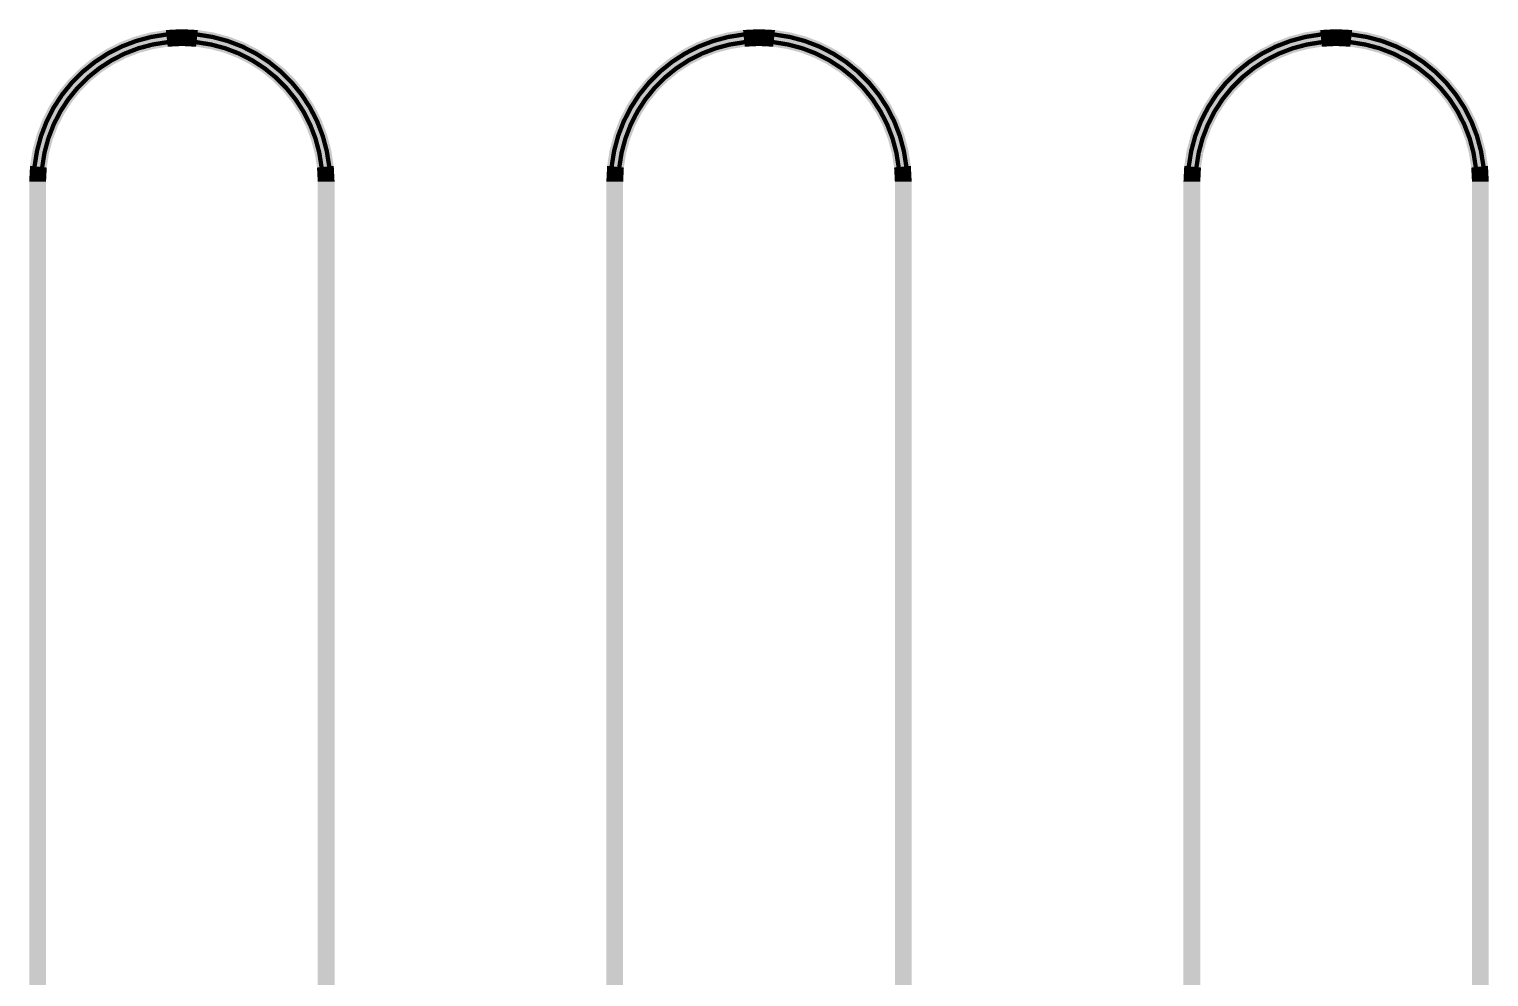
# Model space of a CAD drawing. Extents: x -200 to 7200, y -200 to 2100.
# Drawn here: x 4783.5 to 5087, y 984.6 to 1181.8 of the extents above; entities that cross this region are included whole.
import ezdxf

# ---------------------------------------------------------------- set-up
doc = ezdxf.new("R2010")
doc.units = 0
doc.header["$MEASUREMENT"] = 0
doc.layers.get('0').update_dxf_attribs({"linetype": 'CONTINUOUS'})
doc.layers.add('GAP', color=1, linetype='CONTINUOUS')
doc.layers.add('PIN', color=2, linetype='CONTINUOUS')

# ---------------------------------------------------------------- blocks, each defined once
blk = doc.blocks.new('R2C1BGAP')
for points in [[(4808.64, 1181.08), (4808.64, 1181.08), (4805.43, 1180.22)], [(4809.36, 1177.65), (4808.64, 1181.08), (4806.51, 1176.89), (4805.43, 1180.22)], [(4811.92, 1181.6), (4811.92, 1181.6), (4808.64, 1181.08)], [(4812.28, 1178.12), (4811.92, 1181.6), (4809.36, 1177.65), (4808.64, 1181.08)], [(4815.24, 1181.77), (4815.24, 1181.77), (4811.92, 1181.6)], [(4815.24, 1178.27), (4815.24, 1181.77), (4812.28, 1178.12), (4811.92, 1181.6)], [(4818.56, 1181.6), (4818.56, 1181.6), (4815.24, 1181.77)], [(4818.19, 1178.12), (4818.56, 1181.6), (4815.24, 1178.27), (4815.24, 1181.77)], [(4821.11, 1177.65), (4821.84, 1181.08), (4818.19, 1178.12), (4818.56, 1181.6)], [(4821.84, 1181.08), (4821.84, 1181.08), (4818.56, 1181.6)], [(4823.97, 1176.89), (4825.05, 1180.22), (4821.11, 1177.65), (4821.84, 1181.08)], [(4825.05, 1180.22), (4825.05, 1180.22), (4821.84, 1181.08)], [(4928.64, 1181.08), (4928.64, 1181.08), (4925.43, 1180.22)], [(4929.36, 1177.65), (4928.64, 1181.08), (4926.51, 1176.89), (4925.43, 1180.22)], [(4931.92, 1181.6), (4931.92, 1181.6), (4928.64, 1181.08)], [(4932.28, 1178.12), (4931.92, 1181.6), (4929.36, 1177.65), (4928.64, 1181.08)], [(4935.24, 1181.77), (4935.24, 1181.77), (4931.92, 1181.6)], [(4935.24, 1178.27), (4935.24, 1181.77), (4932.28, 1178.12), (4931.92, 1181.6)], [(4938.56, 1181.6), (4938.56, 1181.6), (4935.24, 1181.77)], [(4938.19, 1178.12), (4938.56, 1181.6), (4935.24, 1178.27), (4935.24, 1181.77)], [(4941.11, 1177.65), (4941.84, 1181.08), (4938.19, 1178.12), (4938.56, 1181.6)], [(4941.84, 1181.08), (4941.84, 1181.08), (4938.56, 1181.6)], [(4943.97, 1176.89), (4945.05, 1180.22), (4941.11, 1177.65), (4941.84, 1181.08)], [(4945.05, 1180.22), (4945.05, 1180.22), (4941.84, 1181.08)], [(5048.64, 1181.08), (5048.64, 1181.08), (5045.43, 1180.22)], [(5049.36, 1177.65), (5048.64, 1181.08), (5046.51, 1176.89), (5045.43, 1180.22)], [(5051.92, 1181.6), (5051.92, 1181.6), (5048.64, 1181.08)], [(5052.28, 1178.12), (5051.92, 1181.6), (5049.36, 1177.65), (5048.64, 1181.08)], [(5055.24, 1181.77), (5055.24, 1181.77), (5051.92, 1181.6)], [(5055.24, 1178.27), (5055.24, 1181.77), (5052.28, 1178.12), (5051.92, 1181.6)], [(5058.56, 1181.6), (5058.56, 1181.6), (5055.24, 1181.77)], [(5058.19, 1178.12), (5058.56, 1181.6), (5055.24, 1178.27), (5055.24, 1181.77)], [(5061.11, 1177.65), (5061.84, 1181.08), (5058.19, 1178.12), (5058.56, 1181.6)], [(5061.84, 1181.08), (5061.84, 1181.08), (5058.56, 1181.6)], [(5063.97, 1176.89), (5065.05, 1180.22), (5061.11, 1177.65), (5061.84, 1181.08)], [(5065.05, 1180.22), (5065.05, 1180.22), (5061.84, 1181.08)], [(4802.32, 1179.03), (4802.32, 1179.03), (4799.36, 1177.52)], [(4803.75, 1175.83), (4802.32, 1179.03), (4801.11, 1174.49), (4799.36, 1177.52)], [(4805.43, 1180.22), (4805.43, 1180.22), (4802.32, 1179.03)], [(4806.51, 1176.89), (4805.43, 1180.22), (4803.75, 1175.83), (4802.32, 1179.03)], [(4809.36, 1177.65), (4809.36, 1177.65), (4806.51, 1176.89)], [(4812.28, 1178.12), (4812.28, 1178.12), (4809.36, 1177.65)], [(4815.24, 1178.27), (4815.24, 1178.27), (4812.28, 1178.12)], [(4818.19, 1178.12), (4818.19, 1178.12), (4815.24, 1178.27)], [(4821.11, 1177.65), (4821.11, 1177.65), (4818.19, 1178.12)], [(4823.97, 1176.89), (4823.97, 1176.89), (4821.11, 1177.65)], [(4826.73, 1175.83), (4828.15, 1179.03), (4823.97, 1176.89), (4825.05, 1180.22)], [(4828.15, 1179.03), (4828.15, 1179.03), (4825.05, 1180.22)], [(4829.36, 1174.49), (4831.11, 1177.52), (4826.73, 1175.83), (4828.15, 1179.03)], [(4831.11, 1177.52), (4831.11, 1177.52), (4828.15, 1179.03)], [(4922.32, 1179.03), (4922.32, 1179.03), (4919.36, 1177.52)], [(4923.75, 1175.83), (4922.32, 1179.03), (4921.11, 1174.49), (4919.36, 1177.52)], [(4925.43, 1180.22), (4925.43, 1180.22), (4922.32, 1179.03)], [(4926.51, 1176.89), (4925.43, 1180.22), (4923.75, 1175.83), (4922.32, 1179.03)], [(4929.36, 1177.65), (4929.36, 1177.65), (4926.51, 1176.89)], [(4932.28, 1178.12), (4932.28, 1178.12), (4929.36, 1177.65)], [(4935.24, 1178.27), (4935.24, 1178.27), (4932.28, 1178.12)], [(4938.19, 1178.12), (4938.19, 1178.12), (4935.24, 1178.27)], [(4941.11, 1177.65), (4941.11, 1177.65), (4938.19, 1178.12)], [(4943.97, 1176.89), (4943.97, 1176.89), (4941.11, 1177.65)], [(4946.73, 1175.83), (4948.15, 1179.03), (4943.97, 1176.89), (4945.05, 1180.22)], [(4948.15, 1179.03), (4948.15, 1179.03), (4945.05, 1180.22)], [(4949.36, 1174.49), (4951.11, 1177.52), (4946.73, 1175.83), (4948.15, 1179.03)], [(4951.11, 1177.52), (4951.11, 1177.52), (4948.15, 1179.03)], [(5042.32, 1179.03), (5042.32, 1179.03), (5039.36, 1177.52)], [(5043.75, 1175.83), (5042.32, 1179.03), (5041.11, 1174.49), (5039.36, 1177.52)], [(5045.43, 1180.22), (5045.43, 1180.22), (5042.32, 1179.03)], [(5046.51, 1176.89), (5045.43, 1180.22), (5043.75, 1175.83), (5042.32, 1179.03)], [(5049.36, 1177.65), (5049.36, 1177.65), (5046.51, 1176.89)], [(5052.28, 1178.12), (5052.28, 1178.12), (5049.36, 1177.65)], [(5055.24, 1178.27), (5055.24, 1178.27), (5052.28, 1178.12)], [(5058.19, 1178.12), (5058.19, 1178.12), (5055.24, 1178.27)], [(5061.11, 1177.65), (5061.11, 1177.65), (5058.19, 1178.12)], [(5063.97, 1176.89), (5063.97, 1176.89), (5061.11, 1177.65)], [(5066.73, 1175.83), (5068.15, 1179.03), (5063.97, 1176.89), (5065.05, 1180.22)], [(5068.15, 1179.03), (5068.15, 1179.03), (5065.05, 1180.22)], [(5069.36, 1174.49), (5071.11, 1177.52), (5066.73, 1175.83), (5068.15, 1179.03)], [(5071.11, 1177.52), (5071.11, 1177.52), (5068.15, 1179.03)], [(4796.57, 1175.71), (4796.57, 1175.71), (4793.99, 1173.62)], [(4798.63, 1172.88), (4796.57, 1175.71), (4796.33, 1171.02), (4793.99, 1173.62)], [(4799.36, 1177.52), (4799.36, 1177.52), (4796.57, 1175.71)], [(4801.11, 1174.49), (4799.36, 1177.52), (4798.63, 1172.88), (4796.57, 1175.71)], [(4803.75, 1175.83), (4803.75, 1175.83), (4801.11, 1174.49)], [(4806.51, 1176.89), (4806.51, 1176.89), (4803.75, 1175.83)], [(4826.73, 1175.83), (4826.73, 1175.83), (4823.97, 1176.89)], [(4829.36, 1174.49), (4829.36, 1174.49), (4826.73, 1175.83)], [(4831.84, 1172.88), (4833.9, 1175.71), (4829.36, 1174.49), (4831.11, 1177.52)], [(4833.9, 1175.71), (4833.9, 1175.71), (4831.11, 1177.52)], [(4834.14, 1171.02), (4836.48, 1173.62), (4831.84, 1172.88), (4833.9, 1175.71)], [(4836.48, 1173.62), (4836.48, 1173.62), (4833.9, 1175.71)], [(4916.57, 1175.71), (4916.57, 1175.71), (4913.99, 1173.62)], [(4918.63, 1172.88), (4916.57, 1175.71), (4916.33, 1171.02), (4913.99, 1173.62)], [(4919.36, 1177.52), (4919.36, 1177.52), (4916.57, 1175.71)], [(4921.11, 1174.49), (4919.36, 1177.52), (4918.63, 1172.88), (4916.57, 1175.71)], [(4923.75, 1175.83), (4923.75, 1175.83), (4921.11, 1174.49)], [(4926.51, 1176.89), (4926.51, 1176.89), (4923.75, 1175.83)], [(4946.73, 1175.83), (4946.73, 1175.83), (4943.97, 1176.89)], [(4949.36, 1174.49), (4949.36, 1174.49), (4946.73, 1175.83)], [(4951.84, 1172.88), (4953.9, 1175.71), (4949.36, 1174.49), (4951.11, 1177.52)], [(4953.9, 1175.71), (4953.9, 1175.71), (4951.11, 1177.52)], [(4954.14, 1171.02), (4956.48, 1173.62), (4951.84, 1172.88), (4953.9, 1175.71)], [(4956.48, 1173.62), (4956.48, 1173.62), (4953.9, 1175.71)], [(5036.57, 1175.71), (5036.57, 1175.71), (5033.99, 1173.62)], [(5038.63, 1172.88), (5036.57, 1175.71), (5036.33, 1171.02), (5033.99, 1173.62)], [(5039.36, 1177.52), (5039.36, 1177.52), (5036.57, 1175.71)], [(5041.11, 1174.49), (5039.36, 1177.52), (5038.63, 1172.88), (5036.57, 1175.71)], [(5043.75, 1175.83), (5043.75, 1175.83), (5041.11, 1174.49)], [(5046.51, 1176.89), (5046.51, 1176.89), (5043.75, 1175.83)], [(5066.73, 1175.83), (5066.73, 1175.83), (5063.97, 1176.89)], [(5069.36, 1174.49), (5069.36, 1174.49), (5066.73, 1175.83)], [(5071.84, 1172.88), (5073.9, 1175.71), (5069.36, 1174.49), (5071.11, 1177.52)], [(5073.9, 1175.71), (5073.9, 1175.71), (5071.11, 1177.52)], [(5074.14, 1171.02), (5076.48, 1173.62), (5071.84, 1172.88), (5073.9, 1175.71)], [(5076.48, 1173.62), (5076.48, 1173.62), (5073.9, 1175.71)], [(4793.99, 1173.62), (4793.99, 1173.62), (4791.64, 1171.27)], [(4796.33, 1171.02), (4793.99, 1173.62), (4794.24, 1168.93), (4791.64, 1171.27)], [(4798.63, 1172.88), (4798.63, 1172.88), (4796.33, 1171.02)], [(4801.11, 1174.49), (4801.11, 1174.49), (4798.63, 1172.88)], [(4831.84, 1172.88), (4831.84, 1172.88), (4829.36, 1174.49)], [(4834.14, 1171.02), (4834.14, 1171.02), (4831.84, 1172.88)], [(4836.23, 1168.93), (4838.83, 1171.27), (4834.14, 1171.02), (4836.48, 1173.62)], [(4838.83, 1171.27), (4838.83, 1171.27), (4836.48, 1173.62)], [(4913.99, 1173.62), (4913.99, 1173.62), (4911.64, 1171.27)], [(4916.33, 1171.02), (4913.99, 1173.62), (4914.24, 1168.93), (4911.64, 1171.27)], [(4918.63, 1172.88), (4918.63, 1172.88), (4916.33, 1171.02)], [(4921.11, 1174.49), (4921.11, 1174.49), (4918.63, 1172.88)], [(4951.84, 1172.88), (4951.84, 1172.88), (4949.36, 1174.49)], [(4954.14, 1171.02), (4954.14, 1171.02), (4951.84, 1172.88)], [(4956.23, 1168.93), (4958.83, 1171.27), (4954.14, 1171.02), (4956.48, 1173.62)], [(4958.83, 1171.27), (4958.83, 1171.27), (4956.48, 1173.62)], [(5033.99, 1173.62), (5033.99, 1173.62), (5031.64, 1171.27)], [(5036.33, 1171.02), (5033.99, 1173.62), (5034.24, 1168.93), (5031.64, 1171.27)], [(5038.63, 1172.88), (5038.63, 1172.88), (5036.33, 1171.02)], [(5041.11, 1174.49), (5041.11, 1174.49), (5038.63, 1172.88)], [(5071.84, 1172.88), (5071.84, 1172.88), (5069.36, 1174.49)], [(5074.14, 1171.02), (5074.14, 1171.02), (5071.84, 1172.88)], [(5076.23, 1168.93), (5078.83, 1171.27), (5074.14, 1171.02), (5076.48, 1173.62)], [(5078.83, 1171.27), (5078.83, 1171.27), (5076.48, 1173.62)], [(4789.55, 1168.68), (4789.55, 1168.68), (4787.74, 1165.9)], [(4792.38, 1166.63), (4789.55, 1168.68), (4790.77, 1164.15), (4787.74, 1165.9)], [(4791.64, 1171.27), (4791.64, 1171.27), (4789.55, 1168.68)], [(4794.24, 1168.93), (4791.64, 1171.27), (4792.38, 1166.63), (4789.55, 1168.68)], [(4794.24, 1168.93), (4794.24, 1168.93), (4792.38, 1166.63)], [(4796.33, 1171.02), (4796.33, 1171.02), (4794.24, 1168.93)], [(4836.23, 1168.93), (4836.23, 1168.93), (4834.14, 1171.02)], [(4838.09, 1166.63), (4840.92, 1168.68), (4836.23, 1168.93), (4838.83, 1171.27)], [(4838.09, 1166.63), (4838.09, 1166.63), (4836.23, 1168.93)], [(4839.7, 1164.15), (4842.73, 1165.9), (4838.09, 1166.63), (4840.92, 1168.68)], [(4840.92, 1168.68), (4840.92, 1168.68), (4838.83, 1171.27)], [(4842.73, 1165.9), (4842.73, 1165.9), (4840.92, 1168.68)], [(4909.55, 1168.68), (4909.55, 1168.68), (4907.74, 1165.9)], [(4912.38, 1166.63), (4909.55, 1168.68), (4910.77, 1164.15), (4907.74, 1165.9)], [(4911.64, 1171.27), (4911.64, 1171.27), (4909.55, 1168.68)], [(4914.24, 1168.93), (4911.64, 1171.27), (4912.38, 1166.63), (4909.55, 1168.68)], [(4914.24, 1168.93), (4914.24, 1168.93), (4912.38, 1166.63)], [(4916.33, 1171.02), (4916.33, 1171.02), (4914.24, 1168.93)], [(4956.23, 1168.93), (4956.23, 1168.93), (4954.14, 1171.02)], [(4958.09, 1166.63), (4960.92, 1168.68), (4956.23, 1168.93), (4958.83, 1171.27)], [(4958.09, 1166.63), (4958.09, 1166.63), (4956.23, 1168.93)], [(4959.7, 1164.15), (4962.73, 1165.9), (4958.09, 1166.63), (4960.92, 1168.68)], [(4960.92, 1168.68), (4960.92, 1168.68), (4958.83, 1171.27)], [(4962.73, 1165.9), (4962.73, 1165.9), (4960.92, 1168.68)], [(5029.55, 1168.68), (5029.55, 1168.68), (5027.74, 1165.9)], [(5032.38, 1166.63), (5029.55, 1168.68), (5030.77, 1164.15), (5027.74, 1165.9)], [(5031.64, 1171.27), (5031.64, 1171.27), (5029.55, 1168.68)], [(5034.24, 1168.93), (5031.64, 1171.27), (5032.38, 1166.63), (5029.55, 1168.68)], [(5034.24, 1168.93), (5034.24, 1168.93), (5032.38, 1166.63)], [(5036.33, 1171.02), (5036.33, 1171.02), (5034.24, 1168.93)], [(5076.23, 1168.93), (5076.23, 1168.93), (5074.14, 1171.02)], [(5078.09, 1166.63), (5080.92, 1168.68), (5076.23, 1168.93), (5078.83, 1171.27)], [(5078.09, 1166.63), (5078.09, 1166.63), (5076.23, 1168.93)], [(5079.7, 1164.15), (5082.73, 1165.9), (5078.09, 1166.63), (5080.92, 1168.68)], [(5080.92, 1168.68), (5080.92, 1168.68), (5078.83, 1171.27)], [(5082.73, 1165.9), (5082.73, 1165.9), (5080.92, 1168.68)], [(4787.74, 1165.9), (4787.74, 1165.9), (4786.23, 1162.94)], [(4790.77, 1164.15), (4787.74, 1165.9), (4789.43, 1161.51), (4786.23, 1162.94)], [(4792.38, 1166.63), (4792.38, 1166.63), (4790.77, 1164.15)], [(4839.7, 1164.15), (4839.7, 1164.15), (4838.09, 1166.63)], [(4841.04, 1161.51), (4844.24, 1162.94), (4839.7, 1164.15), (4842.73, 1165.9)], [(4844.24, 1162.94), (4844.24, 1162.94), (4842.73, 1165.9)], [(4907.74, 1165.9), (4907.74, 1165.9), (4906.23, 1162.94)], [(4910.77, 1164.15), (4907.74, 1165.9), (4909.43, 1161.51), (4906.23, 1162.94)], [(4912.38, 1166.63), (4912.38, 1166.63), (4910.77, 1164.15)], [(4959.7, 1164.15), (4959.7, 1164.15), (4958.09, 1166.63)], [(4961.04, 1161.51), (4964.24, 1162.94), (4959.7, 1164.15), (4962.73, 1165.9)], [(4964.24, 1162.94), (4964.24, 1162.94), (4962.73, 1165.9)], [(5027.74, 1165.9), (5027.74, 1165.9), (5026.23, 1162.94)], [(5030.77, 1164.15), (5027.74, 1165.9), (5029.43, 1161.51), (5026.23, 1162.94)], [(5032.38, 1166.63), (5032.38, 1166.63), (5030.77, 1164.15)], [(5079.7, 1164.15), (5079.7, 1164.15), (5078.09, 1166.63)], [(5081.04, 1161.51), (5084.24, 1162.94), (5079.7, 1164.15), (5082.73, 1165.9)], [(5084.24, 1162.94), (5084.24, 1162.94), (5082.73, 1165.9)], [(4786.23, 1162.94), (4786.23, 1162.94), (4785.04, 1159.83)], [(4789.43, 1161.51), (4786.23, 1162.94), (4788.37, 1158.75), (4785.04, 1159.83)], [(4790.77, 1164.15), (4790.77, 1164.15), (4789.43, 1161.51)], [(4841.04, 1161.51), (4841.04, 1161.51), (4839.7, 1164.15)], [(4842.1, 1158.75), (4845.43, 1159.83), (4841.04, 1161.51), (4844.24, 1162.94)], [(4845.43, 1159.83), (4845.43, 1159.83), (4844.24, 1162.94)], [(4906.23, 1162.94), (4906.23, 1162.94), (4905.04, 1159.83)], [(4909.43, 1161.51), (4906.23, 1162.94), (4908.37, 1158.75), (4905.04, 1159.83)], [(4910.77, 1164.15), (4910.77, 1164.15), (4909.43, 1161.51)], [(4961.04, 1161.51), (4961.04, 1161.51), (4959.7, 1164.15)], [(4962.1, 1158.75), (4965.43, 1159.83), (4961.04, 1161.51), (4964.24, 1162.94)], [(4965.43, 1159.83), (4965.43, 1159.83), (4964.24, 1162.94)], [(5026.23, 1162.94), (5026.23, 1162.94), (5025.04, 1159.83)], [(5029.43, 1161.51), (5026.23, 1162.94), (5028.37, 1158.75), (5025.04, 1159.83)], [(5030.77, 1164.15), (5030.77, 1164.15), (5029.43, 1161.51)], [(5081.04, 1161.51), (5081.04, 1161.51), (5079.7, 1164.15)], [(5082.1, 1158.75), (5085.43, 1159.83), (5081.04, 1161.51), (5084.24, 1162.94)], [(5085.43, 1159.83), (5085.43, 1159.83), (5084.24, 1162.94)], [(4785.04, 1159.83), (4785.04, 1159.83), (4784.18, 1156.62)], [(4788.37, 1158.75), (4785.04, 1159.83), (4787.6, 1155.9), (4784.18, 1156.62)], [(4789.43, 1161.51), (4789.43, 1161.51), (4788.37, 1158.75)], [(4842.1, 1158.75), (4842.1, 1158.75), (4841.04, 1161.51)], [(4842.87, 1155.9), (4846.29, 1156.62), (4842.1, 1158.75), (4845.43, 1159.83)], [(4846.29, 1156.62), (4846.29, 1156.62), (4845.43, 1159.83)], [(4905.04, 1159.83), (4905.04, 1159.83), (4904.18, 1156.62)], [(4908.37, 1158.75), (4905.04, 1159.83), (4907.6, 1155.9), (4904.18, 1156.62)], [(4909.43, 1161.51), (4909.43, 1161.51), (4908.37, 1158.75)], [(4962.1, 1158.75), (4962.1, 1158.75), (4961.04, 1161.51)], [(4962.87, 1155.9), (4966.29, 1156.62), (4962.1, 1158.75), (4965.43, 1159.83)], [(4966.29, 1156.62), (4966.29, 1156.62), (4965.43, 1159.83)], [(5025.04, 1159.83), (5025.04, 1159.83), (5024.18, 1156.62)], [(5028.37, 1158.75), (5025.04, 1159.83), (5027.6, 1155.9), (5024.18, 1156.62)], [(5029.43, 1161.51), (5029.43, 1161.51), (5028.37, 1158.75)], [(5082.1, 1158.75), (5082.1, 1158.75), (5081.04, 1161.51)], [(5082.87, 1155.9), (5086.29, 1156.62), (5082.1, 1158.75), (5085.43, 1159.83)], [(5086.29, 1156.62), (5086.29, 1156.62), (5085.43, 1159.83)], [(4784.18, 1156.62), (4784.18, 1156.62), (4783.66, 1153.34)], [(4787.6, 1155.9), (4784.18, 1156.62), (4787.14, 1152.98), (4783.66, 1153.34)], [(4788.37, 1158.75), (4788.37, 1158.75), (4787.6, 1155.9)], [(4842.87, 1155.9), (4842.87, 1155.9), (4842.1, 1158.75)], [(4843.33, 1152.98), (4846.81, 1153.34), (4842.87, 1155.9), (4846.29, 1156.62)], [(4846.81, 1153.34), (4846.81, 1153.34), (4846.29, 1156.62)], [(4904.18, 1156.62), (4904.18, 1156.62), (4903.66, 1153.34)], [(4907.6, 1155.9), (4904.18, 1156.62), (4907.14, 1152.98), (4903.66, 1153.34)], [(4908.37, 1158.75), (4908.37, 1158.75), (4907.6, 1155.9)], [(4962.87, 1155.9), (4962.87, 1155.9), (4962.1, 1158.75)], [(4963.33, 1152.98), (4966.81, 1153.34), (4962.87, 1155.9), (4966.29, 1156.62)], [(4966.81, 1153.34), (4966.81, 1153.34), (4966.29, 1156.62)], [(5024.18, 1156.62), (5024.18, 1156.62), (5023.66, 1153.34)], [(5027.6, 1155.9), (5024.18, 1156.62), (5027.14, 1152.98), (5023.66, 1153.34)], [(5028.37, 1158.75), (5028.37, 1158.75), (5027.6, 1155.9)], [(5082.87, 1155.9), (5082.87, 1155.9), (5082.1, 1158.75)], [(5083.33, 1152.98), (5086.81, 1153.34), (5082.87, 1155.9), (5086.29, 1156.62)], [(5086.81, 1153.34), (5086.81, 1153.34), (5086.29, 1156.62)], [(4783.66, 1153.34), (4783.66, 1153.34), (4783.49, 1150.02)], [(4787.14, 1152.98), (4783.66, 1153.34), (4786.99, 1150.02), (4783.49, 1150.02)], [(4787.6, 1155.9), (4787.6, 1155.9), (4787.14, 1152.98)], [(4843.33, 1152.98), (4843.33, 1152.98), (4842.87, 1155.9)], [(4843.49, 1150.02), (4846.99, 1150.02), (4843.33, 1152.98), (4846.81, 1153.34)], [(4846.99, 1150.02), (4846.99, 1150.02), (4846.81, 1153.34)], [(4903.66, 1153.34), (4903.66, 1153.34), (4903.49, 1150.02)], [(4907.14, 1152.98), (4903.66, 1153.34), (4906.99, 1150.02), (4903.49, 1150.02)], [(4907.6, 1155.9), (4907.6, 1155.9), (4907.14, 1152.98)], [(4963.33, 1152.98), (4963.33, 1152.98), (4962.87, 1155.9)], [(4963.49, 1150.02), (4966.99, 1150.02), (4963.33, 1152.98), (4966.81, 1153.34)], [(4966.99, 1150.02), (4966.99, 1150.02), (4966.81, 1153.34)], [(5023.66, 1153.34), (5023.66, 1153.34), (5023.49, 1150.02)], [(5027.14, 1152.98), (5023.66, 1153.34), (5026.99, 1150.02), (5023.49, 1150.02)], [(5027.6, 1155.9), (5027.6, 1155.9), (5027.14, 1152.98)], [(5083.33, 1152.98), (5083.33, 1152.98), (5082.87, 1155.9)], [(5083.49, 1150.02), (5086.99, 1150.02), (5083.33, 1152.98), (5086.81, 1153.34)], [(5086.99, 1150.02), (5086.99, 1150.02), (5086.81, 1153.34)], [(4787.14, 1152.98), (4787.14, 1152.98), (4786.99, 1150.02)], [(4843.49, 1150.02), (4843.49, 1150.02), (4843.33, 1152.98)], [(4907.14, 1152.98), (4907.14, 1152.98), (4906.99, 1150.02)], [(4963.49, 1150.02), (4963.49, 1150.02), (4963.33, 1152.98)], [(5027.14, 1152.98), (5027.14, 1152.98), (5026.99, 1150.02)], [(5083.49, 1150.02), (5083.49, 1150.02), (5083.33, 1152.98)], [(4783.49, 1150.02), (4783.49, 980), (4786.99, 1150.02), (4786.99, 980)], [(4846.99, 749.98), (4846.99, 1150.02), (4843.49, 749.98), (4843.49, 1150.02)], [(4903.49, 1150.02), (4903.49, 749.98), (4906.99, 1150.02), (4906.99, 749.98)], [(4966.99, 749.98), (4966.99, 1150.02), (4963.49, 749.98), (4963.49, 1150.02)], [(5023.49, 1150.02), (5023.49, 749.98), (5026.99, 1150.02), (5026.99, 749.98)], [(5086.99, 749.98), (5086.99, 1150.02), (5083.49, 749.98), (5083.49, 1150.02)]]:
    blk.add_solid(points)
blk = doc.blocks.new('R2C1BPIN')
for points in [[(4812.06, 1180.21), (4811.97, 1181.1), (4808.93, 1179.71), (4808.74, 1180.59)], [(4815.24, 1180.37), (4815.24, 1181.27), (4812.06, 1180.21), (4811.97, 1181.1)], [(4818.41, 1180.21), (4818.5, 1181.1), (4815.24, 1180.37), (4815.24, 1181.27)], [(4821.55, 1179.71), (4821.73, 1180.59), (4818.41, 1180.21), (4818.5, 1181.1)], [(4932.06, 1180.21), (4931.97, 1181.1), (4928.93, 1179.71), (4928.74, 1180.59)], [(4935.24, 1180.37), (4935.24, 1181.27), (4932.06, 1180.21), (4931.97, 1181.1)], [(4938.41, 1180.21), (4938.5, 1181.1), (4935.24, 1180.37), (4935.24, 1181.27)], [(4941.55, 1179.71), (4941.73, 1180.59), (4938.41, 1180.21), (4938.5, 1181.1)], [(5052.06, 1180.21), (5051.97, 1181.1), (5048.93, 1179.71), (5048.74, 1180.59)], [(5055.24, 1180.37), (5055.24, 1181.27), (5052.06, 1180.21), (5051.97, 1181.1)], [(5058.41, 1180.21), (5058.5, 1181.1), (5055.24, 1180.37), (5055.24, 1181.27)], [(5061.55, 1179.71), (5061.73, 1180.59), (5058.41, 1180.21), (5058.5, 1181.1)], [(4802.89, 1177.75), (4802.53, 1178.57), (4800.06, 1176.31), (4799.61, 1177.09)], [(4805.86, 1178.89), (4805.58, 1179.74), (4802.89, 1177.75), (4802.53, 1178.57)], [(4806.35, 1177.37), (4806.07, 1178.22), (4803.54, 1176.29), (4803.18, 1177.11)], [(4808.93, 1179.71), (4808.74, 1180.59), (4805.86, 1178.89), (4805.58, 1179.74)], [(4809.26, 1178.14), (4809.07, 1179.02), (4806.35, 1177.37), (4806.07, 1178.22)], [(4812.23, 1178.61), (4812.14, 1179.51), (4809.26, 1178.14), (4809.07, 1179.02)], [(4815.24, 1178.77), (4815.24, 1179.67), (4812.23, 1178.61), (4812.14, 1179.51)], [(4818.24, 1178.61), (4818.34, 1179.51), (4815.24, 1178.77), (4815.24, 1179.67)], [(4821.21, 1178.14), (4821.4, 1179.02), (4818.24, 1178.61), (4818.34, 1179.51)], [(4824.12, 1177.37), (4824.4, 1178.22), (4821.21, 1178.14), (4821.4, 1179.02)], [(4824.62, 1178.89), (4824.89, 1179.74), (4821.55, 1179.71), (4821.73, 1180.59)], [(4826.93, 1176.29), (4827.3, 1177.11), (4824.12, 1177.37), (4824.4, 1178.22)], [(4827.58, 1177.75), (4827.95, 1178.57), (4824.62, 1178.89), (4824.89, 1179.74)], [(4830.41, 1176.31), (4830.86, 1177.09), (4827.58, 1177.75), (4827.95, 1178.57)], [(4922.89, 1177.75), (4922.53, 1178.57), (4920.06, 1176.31), (4919.61, 1177.09)], [(4925.86, 1178.89), (4925.58, 1179.74), (4922.89, 1177.75), (4922.53, 1178.57)], [(4926.35, 1177.37), (4926.07, 1178.22), (4923.54, 1176.29), (4923.18, 1177.11)], [(4928.93, 1179.71), (4928.74, 1180.59), (4925.86, 1178.89), (4925.58, 1179.74)], [(4929.26, 1178.14), (4929.07, 1179.02), (4926.35, 1177.37), (4926.07, 1178.22)], [(4932.23, 1178.61), (4932.14, 1179.51), (4929.26, 1178.14), (4929.07, 1179.02)], [(4935.24, 1178.77), (4935.24, 1179.67), (4932.23, 1178.61), (4932.14, 1179.51)], [(4938.24, 1178.61), (4938.34, 1179.51), (4935.24, 1178.77), (4935.24, 1179.67)], [(4941.21, 1178.14), (4941.4, 1179.02), (4938.24, 1178.61), (4938.34, 1179.51)], [(4944.12, 1177.37), (4944.4, 1178.22), (4941.21, 1178.14), (4941.4, 1179.02)], [(4944.62, 1178.89), (4944.89, 1179.74), (4941.55, 1179.71), (4941.73, 1180.59)], [(4946.93, 1176.29), (4947.3, 1177.11), (4944.12, 1177.37), (4944.4, 1178.22)], [(4947.58, 1177.75), (4947.95, 1178.57), (4944.62, 1178.89), (4944.89, 1179.74)], [(4950.41, 1176.31), (4950.86, 1177.09), (4947.58, 1177.75), (4947.95, 1178.57)], [(5042.89, 1177.75), (5042.53, 1178.57), (5040.06, 1176.31), (5039.61, 1177.09)], [(5045.86, 1178.89), (5045.58, 1179.74), (5042.89, 1177.75), (5042.53, 1178.57)], [(5046.35, 1177.37), (5046.07, 1178.22), (5043.54, 1176.29), (5043.18, 1177.11)], [(5048.93, 1179.71), (5048.74, 1180.59), (5045.86, 1178.89), (5045.58, 1179.74)], [(5049.26, 1178.14), (5049.07, 1179.02), (5046.35, 1177.37), (5046.07, 1178.22)], [(5052.23, 1178.61), (5052.14, 1179.51), (5049.26, 1178.14), (5049.07, 1179.02)], [(5055.24, 1178.77), (5055.24, 1179.67), (5052.23, 1178.61), (5052.14, 1179.51)], [(5058.24, 1178.61), (5058.34, 1179.51), (5055.24, 1178.77), (5055.24, 1179.67)], [(5061.21, 1178.14), (5061.4, 1179.02), (5058.24, 1178.61), (5058.34, 1179.51)], [(5064.12, 1177.37), (5064.4, 1178.22), (5061.21, 1178.14), (5061.4, 1179.02)], [(5064.62, 1178.89), (5064.89, 1179.74), (5061.55, 1179.71), (5061.73, 1180.59)], [(5066.93, 1176.29), (5067.3, 1177.11), (5064.12, 1177.37), (5064.4, 1178.22)], [(5067.58, 1177.75), (5067.95, 1178.57), (5064.62, 1178.89), (5064.89, 1179.74)], [(5070.41, 1176.31), (5070.86, 1177.09), (5067.58, 1177.75), (5067.95, 1178.57)], [(4797.4, 1174.58), (4796.87, 1175.3), (4794.93, 1172.58), (4794.33, 1173.25)], [(4800.06, 1176.31), (4799.61, 1177.09), (4797.4, 1174.58), (4796.87, 1175.3)], [(4800.86, 1174.92), (4800.41, 1175.7), (4798.34, 1173.28), (4797.81, 1174.01)], [(4803.54, 1176.29), (4803.18, 1177.11), (4800.86, 1174.92), (4800.41, 1175.7)], [(4829.61, 1174.92), (4830.06, 1175.7), (4826.93, 1176.29), (4827.3, 1177.11)], [(4832.14, 1173.28), (4832.66, 1174.01), (4829.61, 1174.92), (4830.06, 1175.7)], [(4833.08, 1174.58), (4833.61, 1175.3), (4830.41, 1176.31), (4830.86, 1177.09)], [(4835.54, 1172.58), (4836.15, 1173.25), (4833.08, 1174.58), (4833.61, 1175.3)], [(4917.4, 1174.58), (4916.87, 1175.3), (4914.93, 1172.58), (4914.33, 1173.25)], [(4920.06, 1176.31), (4919.61, 1177.09), (4917.4, 1174.58), (4916.87, 1175.3)], [(4920.86, 1174.92), (4920.41, 1175.7), (4918.34, 1173.28), (4917.81, 1174.01)], [(4923.54, 1176.29), (4923.18, 1177.11), (4920.86, 1174.92), (4920.41, 1175.7)], [(4949.61, 1174.92), (4950.06, 1175.7), (4946.93, 1176.29), (4947.3, 1177.11)], [(4952.14, 1173.28), (4952.66, 1174.01), (4949.61, 1174.92), (4950.06, 1175.7)], [(4953.08, 1174.58), (4953.61, 1175.3), (4950.41, 1176.31), (4950.86, 1177.09)], [(4955.54, 1172.58), (4956.15, 1173.25), (4953.08, 1174.58), (4953.61, 1175.3)], [(5037.4, 1174.58), (5036.87, 1175.3), (5034.93, 1172.58), (5034.33, 1173.25)], [(5040.06, 1176.31), (5039.61, 1177.09), (5037.4, 1174.58), (5036.87, 1175.3)], [(5040.86, 1174.92), (5040.41, 1175.7), (5038.34, 1173.28), (5037.81, 1174.01)], [(5043.54, 1176.29), (5043.18, 1177.11), (5040.86, 1174.92), (5040.41, 1175.7)], [(5069.61, 1174.92), (5070.06, 1175.7), (5066.93, 1176.29), (5067.3, 1177.11)], [(5072.14, 1173.28), (5072.66, 1174.01), (5069.61, 1174.92), (5070.06, 1175.7)], [(5073.08, 1174.58), (5073.61, 1175.3), (5070.41, 1176.31), (5070.86, 1177.09)], [(5075.54, 1172.58), (5076.15, 1173.25), (5073.08, 1174.58), (5073.61, 1175.3)], [(4794.93, 1172.58), (4794.33, 1173.25), (4792.68, 1170.33), (4792.01, 1170.93)], [(4796, 1171.39), (4795.4, 1172.06), (4793.87, 1169.26), (4793.2, 1169.86)], [(4798.34, 1173.28), (4797.81, 1174.01), (4796, 1171.39), (4795.4, 1172.06)], [(4834.47, 1171.39), (4835.08, 1172.06), (4832.14, 1173.28), (4832.66, 1174.01)], [(4836.6, 1169.26), (4837.27, 1169.86), (4834.47, 1171.39), (4835.08, 1172.06)], [(4837.79, 1170.33), (4838.46, 1170.93), (4835.54, 1172.58), (4836.15, 1173.25)], [(4914.93, 1172.58), (4914.33, 1173.25), (4912.68, 1170.33), (4912.01, 1170.93)], [(4916, 1171.39), (4915.4, 1172.06), (4913.87, 1169.26), (4913.2, 1169.86)], [(4918.34, 1173.28), (4917.81, 1174.01), (4916, 1171.39), (4915.4, 1172.06)], [(4954.47, 1171.39), (4955.08, 1172.06), (4952.14, 1173.28), (4952.66, 1174.01)], [(4956.6, 1169.26), (4957.27, 1169.86), (4954.47, 1171.39), (4955.08, 1172.06)], [(4957.79, 1170.33), (4958.46, 1170.93), (4955.54, 1172.58), (4956.15, 1173.25)], [(5034.93, 1172.58), (5034.33, 1173.25), (5032.68, 1170.33), (5032.01, 1170.93)], [(5036, 1171.39), (5035.4, 1172.06), (5033.87, 1169.26), (5033.2, 1169.86)], [(5038.34, 1173.28), (5037.81, 1174.01), (5036, 1171.39), (5035.4, 1172.06)], [(5074.47, 1171.39), (5075.08, 1172.06), (5072.14, 1173.28), (5072.66, 1174.01)], [(5076.6, 1169.26), (5077.27, 1169.86), (5074.47, 1171.39), (5075.08, 1172.06)], [(5077.79, 1170.33), (5078.46, 1170.93), (5075.54, 1172.58), (5076.15, 1173.25)], [(4792.68, 1170.33), (4792.01, 1170.93), (4790.68, 1167.86), (4789.95, 1168.39)], [(4793.87, 1169.26), (4793.2, 1169.86), (4791.98, 1166.92), (4791.25, 1167.45)], [(4838.5, 1166.92), (4839.22, 1167.45), (4836.6, 1169.26), (4837.27, 1169.86)], [(4839.79, 1167.86), (4840.52, 1168.39), (4837.79, 1170.33), (4838.46, 1170.93)], [(4912.68, 1170.33), (4912.01, 1170.93), (4910.68, 1167.86), (4909.95, 1168.39)], [(4913.87, 1169.26), (4913.2, 1169.86), (4911.98, 1166.92), (4911.25, 1167.45)], [(4958.5, 1166.92), (4959.22, 1167.45), (4956.6, 1169.26), (4957.27, 1169.86)], [(4959.79, 1167.86), (4960.52, 1168.39), (4957.79, 1170.33), (4958.46, 1170.93)], [(5032.68, 1170.33), (5032.01, 1170.93), (5030.68, 1167.86), (5029.95, 1168.39)], [(5033.87, 1169.26), (5033.2, 1169.86), (5031.98, 1166.92), (5031.25, 1167.45)], [(5078.5, 1166.92), (5079.22, 1167.45), (5076.6, 1169.26), (5077.27, 1169.86)], [(5079.79, 1167.86), (5080.52, 1168.39), (5077.79, 1170.33), (5078.46, 1170.93)], [(4788.95, 1165.2), (4788.17, 1165.65), (4787.51, 1162.37), (4786.69, 1162.73)], [(4790.68, 1167.86), (4789.95, 1168.39), (4788.95, 1165.2), (4788.17, 1165.65)], [(4791.98, 1166.92), (4791.25, 1167.45), (4790.34, 1164.4), (4789.56, 1164.85)], [(4840.13, 1164.4), (4840.91, 1164.85), (4838.5, 1166.92), (4839.22, 1167.45)], [(4841.52, 1165.2), (4842.3, 1165.65), (4839.79, 1167.86), (4840.52, 1168.39)], [(4842.96, 1162.37), (4843.79, 1162.73), (4841.52, 1165.2), (4842.3, 1165.65)], [(4908.95, 1165.2), (4908.17, 1165.65), (4907.51, 1162.37), (4906.69, 1162.73)], [(4910.68, 1167.86), (4909.95, 1168.39), (4908.95, 1165.2), (4908.17, 1165.65)], [(4911.98, 1166.92), (4911.25, 1167.45), (4910.34, 1164.4), (4909.56, 1164.85)], [(4960.13, 1164.4), (4960.91, 1164.85), (4958.5, 1166.92), (4959.22, 1167.45)], [(4961.52, 1165.2), (4962.3, 1165.65), (4959.79, 1167.86), (4960.52, 1168.39)], [(4962.96, 1162.37), (4963.79, 1162.73), (4961.52, 1165.2), (4962.3, 1165.65)], [(5028.95, 1165.2), (5028.17, 1165.65), (5027.51, 1162.37), (5026.69, 1162.73)], [(5030.68, 1167.86), (5029.95, 1168.39), (5028.95, 1165.2), (5028.17, 1165.65)], [(5031.98, 1166.92), (5031.25, 1167.45), (5030.34, 1164.4), (5029.56, 1164.85)], [(5080.13, 1164.4), (5080.91, 1164.85), (5078.5, 1166.92), (5079.22, 1167.45)], [(5081.52, 1165.2), (5082.3, 1165.65), (5079.79, 1167.86), (5080.52, 1168.39)], [(5082.96, 1162.37), (5083.79, 1162.73), (5081.52, 1165.2), (5082.3, 1165.65)], [(4787.51, 1162.37), (4786.69, 1162.73), (4786.37, 1159.4), (4785.52, 1159.68)], [(4790.34, 1164.4), (4789.56, 1164.85), (4788.97, 1161.72), (4788.15, 1162.08)], [(4841.5, 1161.72), (4842.32, 1162.08), (4840.13, 1164.4), (4840.91, 1164.85)], [(4844.1, 1159.4), (4844.96, 1159.68), (4842.96, 1162.37), (4843.79, 1162.73)], [(4907.51, 1162.37), (4906.69, 1162.73), (4906.37, 1159.4), (4905.52, 1159.68)], [(4910.34, 1164.4), (4909.56, 1164.85), (4908.97, 1161.72), (4908.15, 1162.08)], [(4961.5, 1161.72), (4962.32, 1162.08), (4960.13, 1164.4), (4960.91, 1164.85)], [(4964.1, 1159.4), (4964.96, 1159.68), (4962.96, 1162.37), (4963.79, 1162.73)], [(5027.51, 1162.37), (5026.69, 1162.73), (5026.37, 1159.4), (5025.52, 1159.68)], [(5030.34, 1164.4), (5029.56, 1164.85), (5028.97, 1161.72), (5028.15, 1162.08)], [(5081.5, 1161.72), (5082.32, 1162.08), (5080.13, 1164.4), (5080.91, 1164.85)], [(5084.1, 1159.4), (5084.96, 1159.68), (5082.96, 1162.37), (5083.79, 1162.73)], [(4786.37, 1159.4), (4785.52, 1159.68), (4785.55, 1156.33), (4784.67, 1156.52)], [(4788.97, 1161.72), (4788.15, 1162.08), (4787.89, 1158.91), (4787.04, 1159.18)], [(4842.58, 1158.91), (4843.44, 1159.18), (4841.5, 1161.72), (4842.32, 1162.08)], [(4844.92, 1156.33), (4845.8, 1156.52), (4844.1, 1159.4), (4844.96, 1159.68)], [(4906.37, 1159.4), (4905.52, 1159.68), (4905.55, 1156.33), (4904.67, 1156.52)], [(4908.97, 1161.72), (4908.15, 1162.08), (4907.89, 1158.91), (4907.04, 1159.18)], [(4962.58, 1158.91), (4963.44, 1159.18), (4961.5, 1161.72), (4962.32, 1162.08)], [(4964.92, 1156.33), (4965.8, 1156.52), (4964.1, 1159.4), (4964.96, 1159.68)], [(5026.37, 1159.4), (5025.52, 1159.68), (5025.55, 1156.33), (5024.67, 1156.52)], [(5028.97, 1161.72), (5028.15, 1162.08), (5027.89, 1158.91), (5027.04, 1159.18)], [(5082.58, 1158.91), (5083.44, 1159.18), (5081.5, 1161.72), (5082.32, 1162.08)], [(5084.92, 1156.33), (5085.8, 1156.52), (5084.1, 1159.4), (5084.96, 1159.68)], [(4785.55, 1156.33), (4784.67, 1156.52), (4785.05, 1153.19), (4784.16, 1153.29)], [(4787.89, 1158.91), (4787.04, 1159.18), (4787.11, 1156), (4786.23, 1156.19)], [(4843.36, 1156), (4844.24, 1156.19), (4842.58, 1158.91), (4843.44, 1159.18)], [(4845.42, 1153.19), (4846.32, 1153.29), (4844.92, 1156.33), (4845.8, 1156.52)], [(4905.55, 1156.33), (4904.67, 1156.52), (4905.05, 1153.19), (4904.16, 1153.29)], [(4907.89, 1158.91), (4907.04, 1159.18), (4907.11, 1156), (4906.23, 1156.19)], [(4963.36, 1156), (4964.24, 1156.19), (4962.58, 1158.91), (4963.44, 1159.18)], [(4965.42, 1153.19), (4966.32, 1153.29), (4964.92, 1156.33), (4965.8, 1156.52)], [(5025.55, 1156.33), (5024.67, 1156.52), (5025.05, 1153.19), (5024.16, 1153.29)], [(5027.89, 1158.91), (5027.04, 1159.18), (5027.11, 1156), (5026.23, 1156.19)], [(5083.36, 1156), (5084.24, 1156.19), (5082.58, 1158.91), (5083.44, 1159.18)], [(5085.42, 1153.19), (5086.32, 1153.29), (5084.92, 1156.33), (5085.8, 1156.52)], [(4787.11, 1156), (4786.23, 1156.19), (4786.64, 1153.03), (4785.75, 1153.12)], [(4843.83, 1153.03), (4844.72, 1153.12), (4843.36, 1156), (4844.24, 1156.19)], [(4907.11, 1156), (4906.23, 1156.19), (4906.64, 1153.03), (4905.75, 1153.12)], [(4963.83, 1153.03), (4964.72, 1153.12), (4963.36, 1156), (4964.24, 1156.19)], [(5027.11, 1156), (5026.23, 1156.19), (5026.64, 1153.03), (5025.75, 1153.12)], [(5083.83, 1153.03), (5084.72, 1153.12), (5083.36, 1156), (5084.24, 1156.19)], [(4785.05, 1153.19), (4784.16, 1153.29), (4784.89, 1150.02), (4783.99, 1150.02)], [(4786.64, 1153.03), (4785.75, 1153.12), (4786.49, 1150.02), (4785.59, 1150.02)], [(4843.99, 1150.02), (4844.89, 1150.02), (4843.83, 1153.03), (4844.72, 1153.12)], [(4845.59, 1150.02), (4846.49, 1150.02), (4845.42, 1153.19), (4846.32, 1153.29)], [(4905.05, 1153.19), (4904.16, 1153.29), (4904.89, 1150.02), (4903.99, 1150.02)], [(4906.64, 1153.03), (4905.75, 1153.12), (4906.49, 1150.02), (4905.59, 1150.02)], [(4963.99, 1150.02), (4964.89, 1150.02), (4963.83, 1153.03), (4964.72, 1153.12)], [(4965.59, 1150.02), (4966.49, 1150.02), (4965.42, 1153.19), (4966.32, 1153.29)], [(5025.05, 1153.19), (5024.16, 1153.29), (5024.89, 1150.02), (5023.99, 1150.02)], [(5026.64, 1153.03), (5025.75, 1153.12), (5026.49, 1150.02), (5025.59, 1150.02)], [(5083.99, 1150.02), (5084.89, 1150.02), (5083.83, 1153.03), (5084.72, 1153.12)], [(5085.59, 1150.02), (5086.49, 1150.02), (5085.42, 1153.19), (5086.32, 1153.29)], [(4784.89, 1150.02), (4784.89, 980), (4783.99, 1150.02), (4783.99, 980)], [(4785.59, 1150.02), (4785.59, 980), (4786.49, 1150.02), (4786.49, 980)], [(4844.89, 749.98), (4844.89, 1150.02), (4843.99, 749.98), (4843.99, 1150.02)], [(4845.59, 749.98), (4845.59, 1150.02), (4846.49, 749.98), (4846.49, 1150.02)], [(4904.89, 1150.02), (4904.89, 749.98), (4903.99, 1150.02), (4903.99, 749.98)], [(4905.59, 1150.02), (4905.59, 749.98), (4906.49, 1150.02), (4906.49, 749.98)], [(4964.89, 749.98), (4964.89, 1150.02), (4963.99, 749.98), (4963.99, 1150.02)], [(4965.59, 749.98), (4965.59, 1150.02), (4966.49, 749.98), (4966.49, 1150.02)], [(5024.89, 1150.02), (5024.89, 749.98), (5023.99, 1150.02), (5023.99, 749.98)], [(5025.59, 1150.02), (5025.59, 749.98), (5026.49, 1150.02), (5026.49, 749.98)], [(5084.89, 749.98), (5084.89, 1150.02), (5083.99, 749.98), (5083.99, 1150.02)], [(5085.59, 749.98), (5085.59, 1150.02), (5086.49, 749.98), (5086.49, 1150.02)]]:
    blk.add_solid(points)

msp = doc.modelspace()

# ---------------------------------------------------------------- block references
at = {"layer": 'GAP'}
msp.add_blockref('R2C1BGAP', (0, 0), dxfattribs=at)
at = {"layer": 'PIN'}
msp.add_blockref('R2C1BPIN', (0, 0), dxfattribs=at)

doc.saveas('drawing.dxf')
